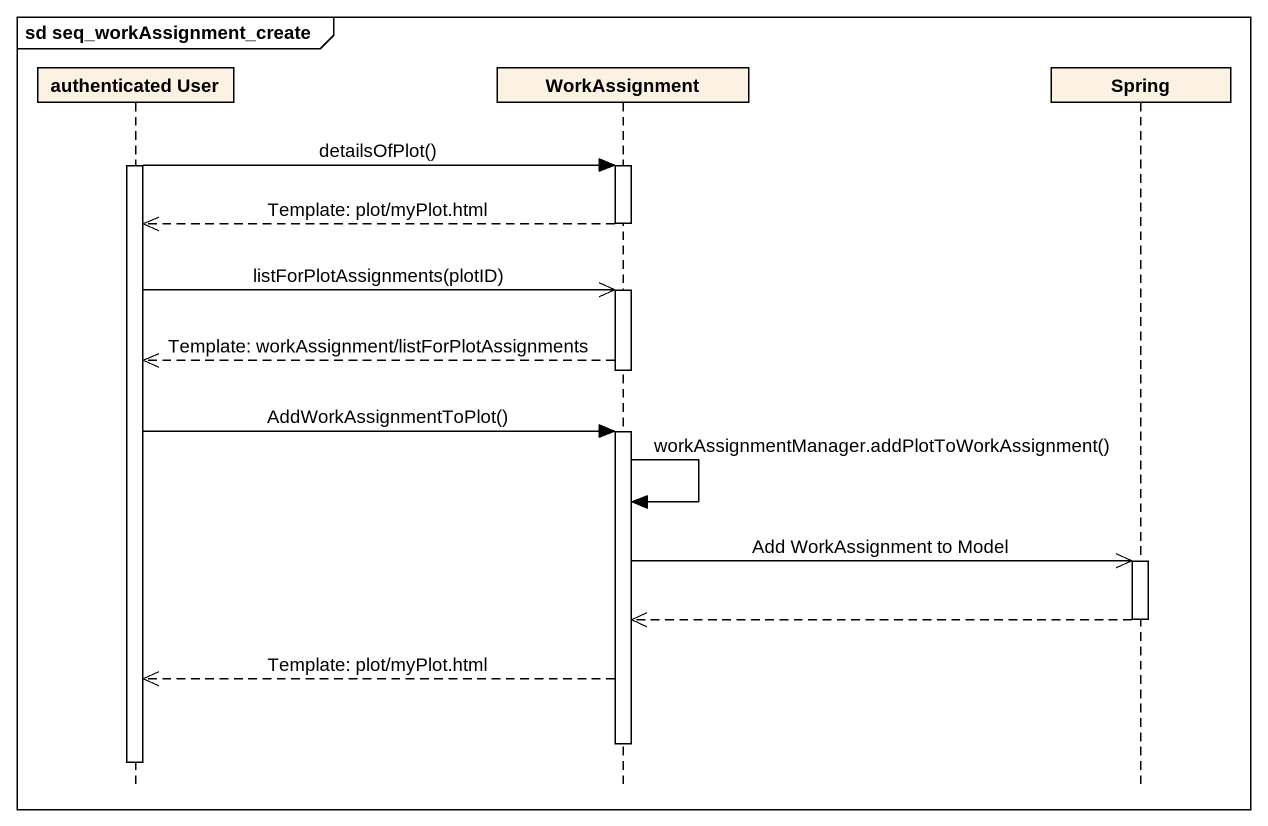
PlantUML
@startuml
mainframe sd seq_workAssignment_create
hide footbox
participant "authenticated User" as authenticated_User
participant WorkAssignment
participant Spring

activate authenticated_User
authenticated_User -> WorkAssignment : detailsOfPlot()
activate WorkAssignment
WorkAssignment -->> authenticated_User : Template: plot/myPlot.html
deactivate WorkAssignment
authenticated_User ->> WorkAssignment : listForPlotAssignments(plotID)
activate WorkAssignment
WorkAssignment -->> authenticated_User : Template: workAssignment/listForPlotAssignments
deactivate WorkAssignment
authenticated_User -> WorkAssignment : AddWorkAssignmentToPlot()
activate WorkAssignment
WorkAssignment -> WorkAssignment : workAssignmentManager.addPlotToWorkAssignment()
WorkAssignment ->> Spring : Add WorkAssignment to Model
activate Spring
Spring -->> WorkAssignment
deactivate Spring
WorkAssignment -->> authenticated_User : Template: plot/myPlot.html
deactivate WorkAssignment
deactivate authenticated_User
@enduml
